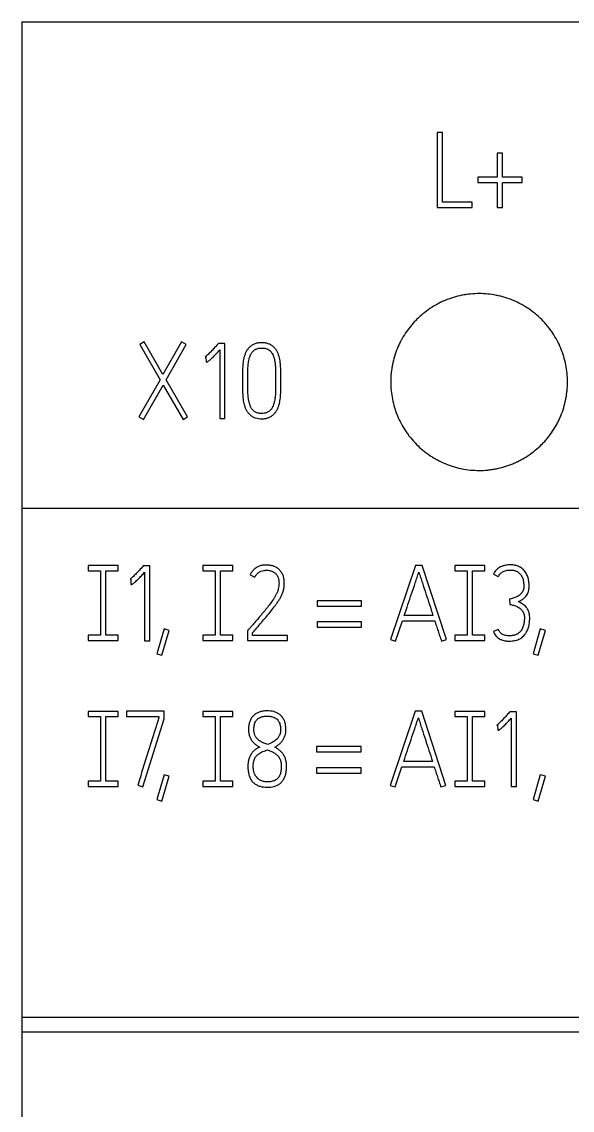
# Model space of a CAD drawing. Extents: x 0 to 420, y 0 to 297.
# Drawn here: x 91.15 to 103.61, y 211.12 to 235.74 of the extents above; entities that cross this region are included whole.
import ezdxf

# ---------------------------------------------------------------- set-up
doc = ezdxf.new("R2010")
doc.units = 0
doc.header["$LTSCALE"] = 23.1
doc.layers.add('10000_FRONT', color=7, linetype='CONTINUOUS')
doc.layers.add('10500_FRONT_LABELING', color=7, linetype='CONTINUOUS')

msp = doc.modelspace()

# ---------------------------------------------------------------- linework, layer by layer
at = {"layer": '10000_FRONT', "color": 7, "linetype": 'CONTINUOUS'}
for p, q in [((91.15, 235.74), (91.15, 145.74)), ((91.15, 235.74), (162.65, 235.74)), ((91.15, 224.74), (162.65, 224.74)), ((91.15, 213.221), (162.65, 213.221)), ((91.15, 212.888), (162.65, 212.888))]:
    msp.add_line(p, q, dxfattribs=at)
for points, knots in [([(103.5, 227.59), (103.5, 227.656), (103.497, 227.722), (103.484, 227.851), (103.475, 227.915), (103.45, 228.043), (103.434, 228.106), (103.406, 228.2), (103.395, 228.231), (103.373, 228.293), (103.361, 228.324), (103.324, 228.414), (103.268, 228.532), (103.202, 228.644), (103.148, 228.725), (103.129, 228.752), (103.09, 228.805), (103.07, 228.831), (103.007, 228.907), (102.963, 228.956), (102.825, 229.094), (102.725, 229.177), (102.602, 229.26), (102.588, 229.269), (102.56, 229.287), (102.546, 229.295), (102.504, 229.321), (102.475, 229.337), (102.388, 229.384), (102.329, 229.412), (102.209, 229.462), (102.147, 229.484), (102.053, 229.513), (102.022, 229.522), (101.958, 229.538), (101.925, 229.545), (101.828, 229.564), (101.698, 229.584), (101.568, 229.59), (101.437, 229.59), (101.371, 229.587), (101.273, 229.578), (101.24, 229.574), (101.175, 229.564), (101.012, 229.536), (100.856, 229.488), (100.705, 229.426), (100.675, 229.412), (100.63, 229.391), (100.615, 229.384), (100.585, 229.369), (100.512, 229.331), (100.442, 229.289), (100.279, 229.18), (100.178, 229.097), (100.062, 228.98), (100.039, 228.956), (99.995, 228.908), (99.974, 228.883), (99.912, 228.807), (99.873, 228.755), (99.801, 228.647), (99.767, 228.591), (99.721, 228.504), (99.706, 228.475), (99.678, 228.415), (99.665, 228.385), (99.627, 228.294), (99.584, 228.172), (99.552, 228.046), (99.533, 227.95), (99.527, 227.918), (99.517, 227.853), (99.513, 227.82), (99.504, 227.722), (99.5, 227.656), (99.5, 227.59)], [0, 0, 0, 0, 0.03125, 0.03125, 0.0625, 0.0625, 0.09375, 0.09375, 0.109375, 0.109375, 0.125, 0.125, 0.15625, 0.1875, 0.1875, 0.203125, 0.203125, 0.21875, 0.21875, 0.25, 0.25, 0.3125, 0.3125, 0.320312, 0.320312, 0.328125, 0.328125, 0.34375, 0.34375, 0.375, 0.375, 0.40625, 0.40625, 0.421875, 0.421875, 0.4375, 0.4375, 0.46875, 0.5, 0.5, 0.53125, 0.53125, 0.546875, 0.546875, 0.5625, 0.625, 0.625, 0.640625, 0.640625, 0.648438, 0.648438, 0.65625, 0.6875, 0.6875, 0.75, 0.75, 0.765625, 0.765625, 0.78125, 0.78125, 0.8125, 0.8125, 0.84375, 0.84375, 0.859375, 0.859375, 0.875, 0.875, 0.90625, 0.9375, 0.9375, 0.953125, 0.953125, 0.96875, 0.96875, 1, 1, 1, 1]), ([(99.5, 227.59), (99.5, 227.525), (99.504, 227.459), (99.516, 227.33), (99.526, 227.266), (99.551, 227.138), (99.567, 227.075), (99.595, 226.981), (99.605, 226.95), (99.628, 226.888), (99.639, 226.857), (99.677, 226.767), (99.732, 226.649), (99.799, 226.537), (99.853, 226.456), (99.872, 226.429), (99.911, 226.376), (99.931, 226.35), (99.994, 226.273), (100.038, 226.225), (100.176, 226.086), (100.276, 226.003), (100.399, 225.921), (100.413, 225.912), (100.441, 225.894), (100.455, 225.885), (100.497, 225.86), (100.526, 225.844), (100.613, 225.797), (100.672, 225.769), (100.792, 225.719), (100.854, 225.697), (100.948, 225.668), (100.979, 225.659), (101.043, 225.643), (101.076, 225.636), (101.173, 225.616), (101.303, 225.597), (101.433, 225.59), (101.564, 225.59), (101.629, 225.593), (101.728, 225.603), (101.761, 225.607), (101.826, 225.617), (101.859, 225.622), (101.955, 225.642), (102.019, 225.658), (102.144, 225.695), (102.205, 225.718), (102.296, 225.755), (102.326, 225.769), (102.371, 225.79), (102.386, 225.797), (102.415, 225.812), (102.488, 225.85), (102.559, 225.892), (102.721, 226.001), (102.822, 226.084), (102.939, 226.2), (102.962, 226.224), (103.006, 226.273), (103.027, 226.298), (103.089, 226.374), (103.128, 226.426), (103.2, 226.534), (103.234, 226.59), (103.28, 226.677), (103.295, 226.706), (103.323, 226.766), (103.336, 226.796), (103.374, 226.887), (103.417, 227.009), (103.449, 227.135), (103.468, 227.231), (103.474, 227.263), (103.483, 227.328), (103.487, 227.361), (103.497, 227.459), (103.5, 227.525), (103.5, 227.59)], [0, 0, 0, 0, 0.03125, 0.03125, 0.0625, 0.0625, 0.09375, 0.09375, 0.109375, 0.109375, 0.125, 0.125, 0.15625, 0.1875, 0.1875, 0.203125, 0.203125, 0.21875, 0.21875, 0.25, 0.25, 0.3125, 0.3125, 0.320312, 0.320312, 0.328125, 0.328125, 0.34375, 0.34375, 0.375, 0.375, 0.40625, 0.40625, 0.421875, 0.421875, 0.4375, 0.4375, 0.46875, 0.5, 0.5, 0.53125, 0.53125, 0.546875, 0.546875, 0.5625, 0.5625, 0.59375, 0.59375, 0.625, 0.625, 0.640625, 0.640625, 0.648438, 0.648438, 0.65625, 0.6875, 0.6875, 0.75, 0.75, 0.765625, 0.765625, 0.78125, 0.78125, 0.8125, 0.8125, 0.84375, 0.84375, 0.859375, 0.859375, 0.875, 0.875, 0.90625, 0.9375, 0.9375, 0.953125, 0.953125, 0.96875, 0.96875, 1, 1, 1, 1])]:
    msp.add_open_spline(points, degree=3, knots=knots, dxfattribs=at)
at = {"layer": '10500_FRONT_LABELING', "color": 7, "linetype": 'CONTINUOUS'}
for p, q in [((100.55, 233.238), (100.55, 231.54)), ((100.671, 233.238), (100.55, 233.238)), ((100.671, 231.661), (100.671, 233.238)), ((101.911, 232.769), (101.911, 232.222)), ((102.029, 232.769), (101.911, 232.769)), ((102.029, 232.222), (102.029, 232.769)), ((101.468, 232.222), (101.468, 232.102)), ((101.911, 232.222), (101.468, 232.222)), ((102.477, 232.222), (102.029, 232.222)), ((102.477, 232.102), (102.477, 232.222)), ((101.468, 232.102), (101.911, 232.102)), ((101.911, 232.102), (101.911, 231.54)), ((102.029, 231.54), (102.029, 232.102)), ((102.029, 232.102), (102.477, 232.102)), ((100.55, 231.54), (101.345, 231.54)), ((101.345, 231.661), (100.671, 231.661)), ((101.345, 231.54), (101.345, 231.661)), ((101.911, 231.54), (102.029, 231.54)), ((93.921, 228.496), (93.819, 228.437)), ((93.819, 228.437), (94.279, 227.643)), ((94.345, 227.761), (93.921, 228.496)), ((94.762, 228.496), (94.345, 227.761)), ((94.416, 227.64), (94.869, 228.437)), ((94.869, 228.437), (94.762, 228.496)), ((95.599, 228.461), (95.583, 228.442)), ((95.748, 228.461), (95.599, 228.461)), ((95.63, 228.315), (95.63, 226.768)), ((95.748, 226.768), (95.748, 228.461)), ((95.3, 228.157), (95.314, 228.162)), ((95.314, 228.162), (95.321, 228.041)), ((94.279, 227.643), (93.8, 226.801)), ((94.904, 226.801), (94.416, 227.64)), ((96.144, 227.631), (96.144, 227.605)), ((96.264, 227.605), (96.264, 227.631)), ((96.896, 227.631), (96.896, 227.605)), ((97.014, 227.605), (97.014, 227.631)), ((93.904, 226.742), (94.347, 227.523)), ((94.347, 227.523), (94.8, 226.742)), ((93.8, 226.801), (93.904, 226.742)), ((94.8, 226.742), (94.904, 226.801)), ((95.63, 226.768), (95.748, 226.768)), ((92.65, 223.44), (92.65, 223.32)), ((93.33, 223.44), (92.65, 223.44)), ((93.33, 223.32), (93.33, 223.44)), ((93.9, 223.431), (93.883, 223.412)), ((94.048, 223.431), (93.9, 223.431)), ((94.048, 221.738), (94.048, 223.431)), ((95.25, 223.44), (95.25, 223.32)), ((95.93, 223.44), (95.25, 223.44)), ((95.93, 223.32), (95.93, 223.44)), ((100.062, 223.443), (99.497, 221.766)), ((100.213, 223.443), (100.062, 223.443)), ((100.763, 221.766), (100.213, 223.443)), ((100.95, 223.44), (100.95, 223.32)), ((101.63, 223.44), (100.95, 223.44)), ((101.63, 223.32), (101.63, 223.44)), ((92.65, 223.32), (92.93, 223.32)), ((92.93, 223.32), (92.93, 221.86)), ((93.05, 221.86), (93.05, 223.32)), ((93.05, 223.32), (93.33, 223.32)), ((93.6, 223.127), (93.615, 223.132)), ((93.615, 223.132), (93.622, 223.011)), ((93.931, 223.285), (93.931, 221.738)), ((95.25, 223.32), (95.53, 223.32)), ((95.53, 223.32), (95.53, 221.86)), ((95.65, 221.86), (95.65, 223.32)), ((95.65, 223.32), (95.93, 223.32)), ((96.32, 223.231), (96.426, 223.176)), ((100.95, 223.32), (101.23, 223.32)), ((101.23, 223.32), (101.23, 221.86)), ((101.35, 221.86), (101.35, 223.32)), ((101.35, 223.32), (101.63, 223.32)), ((101.826, 223.242), (101.934, 223.188)), ((97.832, 222.643), (97.832, 222.523)), ((98.84, 222.643), (97.832, 222.643)), ((98.84, 222.523), (98.84, 222.643)), ((102.187, 222.676), (102.194, 222.559)), ((97.832, 222.523), (98.84, 222.523)), ((97.832, 222.165), (97.832, 222.045)), ((98.84, 222.165), (97.832, 222.165)), ((98.84, 222.045), (98.84, 222.165)), ((99.611, 221.729), (99.766, 222.188)), ((99.766, 222.188), (100.497, 222.188)), ((100.456, 222.309), (99.807, 222.309)), ((94.373, 222.007), (94.207, 221.443)), ((94.323, 221.41), (94.489, 221.971)), ((94.489, 221.971), (94.373, 222.007)), ((96.27, 221.974), (96.256, 221.957)), ((96.256, 221.957), (96.256, 221.74)), ((96.374, 221.858), (96.374, 221.915)), ((97.832, 222.045), (98.84, 222.045)), ((101.934, 221.993), (101.826, 221.943)), ((102.885, 222.007), (102.72, 221.443)), ((102.836, 221.41), (103.001, 221.971)), ((103.001, 221.971), (102.885, 222.007)), ((92.65, 221.86), (92.65, 221.74)), ((92.93, 221.86), (92.65, 221.86)), ((92.65, 221.74), (93.33, 221.74)), ((93.33, 221.86), (93.05, 221.86)), ((93.33, 221.74), (93.33, 221.86)), ((93.931, 221.738), (94.048, 221.738)), ((95.25, 221.86), (95.25, 221.74)), ((95.53, 221.86), (95.25, 221.86)), ((95.25, 221.74), (95.93, 221.74)), ((95.93, 221.86), (95.65, 221.86)), ((95.93, 221.74), (95.93, 221.86)), ((96.256, 221.74), (97.163, 221.74)), ((97.163, 221.858), (96.374, 221.858)), ((97.163, 221.74), (97.163, 221.858)), ((99.497, 221.766), (99.611, 221.729)), ((100.648, 221.729), (100.763, 221.766)), ((100.95, 221.86), (100.95, 221.74)), ((101.23, 221.86), (100.95, 221.86)), ((100.95, 221.74), (101.63, 221.74)), ((101.63, 221.86), (101.35, 221.86)), ((101.63, 221.74), (101.63, 221.86)), ((94.207, 221.443), (94.323, 221.41)), ((102.72, 221.443), (102.836, 221.41)), ((93.522, 220.143), (93.522, 220.023)), ((94.371, 220.143), (93.522, 220.143)), ((94.371, 219.971), (94.371, 220.143)), ((100.05, 220.143), (99.487, 218.466)), ((100.201, 220.143), (100.05, 220.143)), ((100.75, 218.466), (100.201, 220.143)), ((92.65, 220.14), (92.65, 220.02)), ((93.33, 220.14), (92.65, 220.14)), ((92.65, 220.02), (92.93, 220.02)), ((92.93, 220.02), (92.93, 218.56)), ((93.05, 218.56), (93.05, 220.02)), ((93.05, 220.02), (93.33, 220.02)), ((93.33, 220.02), (93.33, 220.14)), ((93.522, 220.023), (94.253, 220.023)), ((93.887, 218.433), (94.371, 219.971)), ((94.253, 220.023), (94.253, 219.989)), ((95.25, 220.14), (95.25, 220.02)), ((95.93, 220.14), (95.25, 220.14)), ((95.25, 220.02), (95.53, 220.02)), ((95.53, 220.02), (95.53, 218.56)), ((95.65, 218.56), (95.65, 220.02)), ((95.65, 220.02), (95.93, 220.02)), ((95.93, 220.02), (95.93, 220.14)), ((100.95, 220.14), (100.95, 220.02)), ((101.63, 220.14), (100.95, 220.14)), ((100.95, 220.02), (101.23, 220.02)), ((101.23, 220.02), (101.23, 218.56)), ((101.35, 218.56), (101.35, 220.02)), ((101.35, 220.02), (101.63, 220.02)), ((101.63, 220.02), (101.63, 220.14)), ((102.196, 220.131), (102.18, 220.112)), ((102.343, 220.131), (102.196, 220.131)), ((102.227, 219.985), (102.227, 218.438)), ((102.343, 218.438), (102.343, 220.131)), ((101.9, 219.827), (101.914, 219.832)), ((101.914, 219.832), (101.921, 219.711)), ((97.824, 219.343), (97.824, 219.223)), ((98.831, 219.343), (97.824, 219.343)), ((97.824, 219.223), (98.831, 219.223)), ((98.831, 219.223), (98.831, 219.343)), ((100.444, 219.009), (99.795, 219.009)), ((94.372, 218.707), (94.207, 218.143)), ((94.323, 218.11), (94.488, 218.671)), ((94.488, 218.671), (94.372, 218.707)), ((97.824, 218.865), (97.824, 218.745)), ((98.831, 218.865), (97.824, 218.865)), ((97.824, 218.745), (98.831, 218.745)), ((98.831, 218.745), (98.831, 218.865)), ((99.6, 218.429), (99.755, 218.888)), ((99.755, 218.888), (100.484, 218.888)), ((102.885, 218.707), (102.72, 218.143)), ((102.836, 218.11), (103.001, 218.671)), ((103.001, 218.671), (102.885, 218.707)), ((92.65, 218.56), (92.65, 218.44)), ((92.93, 218.56), (92.65, 218.56)), ((92.65, 218.44), (93.33, 218.44)), ((93.33, 218.56), (93.05, 218.56)), ((93.33, 218.44), (93.33, 218.56)), ((93.774, 218.471), (93.887, 218.433)), ((95.25, 218.56), (95.25, 218.44)), ((95.53, 218.56), (95.25, 218.56)), ((95.25, 218.44), (95.93, 218.44)), ((95.93, 218.56), (95.65, 218.56)), ((95.93, 218.44), (95.93, 218.56)), ((99.487, 218.466), (99.6, 218.429)), ((100.635, 218.429), (100.75, 218.466)), ((100.95, 218.56), (100.95, 218.44)), ((101.23, 218.56), (100.95, 218.56)), ((100.95, 218.44), (101.63, 218.44)), ((101.63, 218.56), (101.35, 218.56)), ((101.63, 218.44), (101.63, 218.56)), ((102.227, 218.438), (102.343, 218.438)), ((94.207, 218.143), (94.323, 218.11)), ((102.72, 218.143), (102.836, 218.11))]:
    msp.add_line(p, q, dxfattribs=at)
for points, knots in [([(95.583, 228.442), (95.572, 228.429), (95.56, 228.417), (95.538, 228.392), (95.527, 228.38), (95.493, 228.343), (95.47, 228.319), (95.423, 228.27), (95.4, 228.246), (95.364, 228.211), (95.352, 228.199), (95.333, 228.183), (95.327, 228.177), (95.314, 228.167), (95.307, 228.161), (95.3, 228.157)], [0, 0, 0, 0, 0.125, 0.125, 0.25, 0.25, 0.5, 0.5, 0.75, 0.75, 0.875, 0.875, 0.9375, 0.9375, 1, 1, 1, 1]), ([(95.321, 228.041), (95.326, 228.041), (95.33, 228.042), (95.339, 228.044), (95.343, 228.045), (95.351, 228.048), (95.355, 228.05), (95.363, 228.054), (95.366, 228.057), (95.377, 228.064), (95.384, 228.069), (95.397, 228.08), (95.404, 228.086), (95.424, 228.103), (95.436, 228.115), (95.461, 228.139), (95.474, 228.151), (95.511, 228.188), (95.535, 228.213), (95.583, 228.264), (95.606, 228.289), (95.63, 228.315)], [0, 0, 0, 0, 0.03125, 0.03125, 0.0625, 0.0625, 0.09375, 0.09375, 0.125, 0.125, 0.1875, 0.1875, 0.25, 0.25, 0.375, 0.375, 0.5, 0.5, 0.75, 0.75, 1, 1, 1, 1]), ([(97.014, 227.631), (97.014, 227.676), (97.014, 227.721), (97.013, 227.812), (97.012, 227.857), (97.009, 227.947), (97.005, 227.992), (96.997, 228.059), (96.993, 228.082), (96.985, 228.126), (96.979, 228.148), (96.97, 228.181), (96.967, 228.192), (96.959, 228.213), (96.956, 228.224), (96.943, 228.256), (96.933, 228.276), (96.91, 228.315), (96.897, 228.333), (96.875, 228.359), (96.867, 228.367), (96.851, 228.383), (96.834, 228.399), (96.816, 228.412), (96.797, 228.425), (96.787, 228.431), (96.757, 228.447), (96.736, 228.455), (96.703, 228.465), (96.692, 228.468), (96.67, 228.472), (96.659, 228.474), (96.625, 228.479), (96.602, 228.48), (96.557, 228.48), (96.534, 228.478), (96.5, 228.474), (96.489, 228.472), (96.467, 228.467), (96.445, 228.462), (96.423, 228.454), (96.402, 228.445), (96.392, 228.441), (96.361, 228.424), (96.343, 228.412), (96.317, 228.39), (96.308, 228.382), (96.292, 228.366), (96.285, 228.358), (96.263, 228.332), (96.25, 228.313), (96.232, 228.284), (96.227, 228.274), (96.217, 228.253), (96.213, 228.243), (96.2, 228.211), (96.193, 228.19), (96.18, 228.147), (96.175, 228.125), (96.166, 228.081), (96.163, 228.058), (96.153, 227.991), (96.15, 227.946), (96.147, 227.879), (96.146, 227.856), (96.145, 227.811), (96.145, 227.789), (96.144, 227.721), (96.144, 227.676), (96.144, 227.631)], [0, 0, 0, 0, 0.0625, 0.0625, 0.125, 0.125, 0.1875, 0.1875, 0.21875, 0.21875, 0.25, 0.25, 0.265625, 0.265625, 0.28125, 0.28125, 0.3125, 0.3125, 0.34375, 0.34375, 0.359375, 0.359375, 0.375, 0.390625, 0.390625, 0.40625, 0.40625, 0.4375, 0.4375, 0.453125, 0.453125, 0.46875, 0.46875, 0.5, 0.5, 0.53125, 0.53125, 0.546875, 0.546875, 0.5625, 0.578125, 0.578125, 0.59375, 0.59375, 0.625, 0.625, 0.640625, 0.640625, 0.65625, 0.65625, 0.6875, 0.6875, 0.703125, 0.703125, 0.71875, 0.71875, 0.75, 0.75, 0.78125, 0.78125, 0.8125, 0.8125, 0.875, 0.875, 0.90625, 0.90625, 0.9375, 0.9375, 1, 1, 1, 1]), ([(96.264, 227.631), (96.264, 227.668), (96.265, 227.706), (96.265, 227.78), (96.266, 227.817), (96.268, 227.873), (96.268, 227.892), (96.27, 227.929), (96.272, 227.947), (96.275, 227.985), (96.277, 228.003), (96.281, 228.04), (96.284, 228.059), (96.291, 228.095), (96.295, 228.113), (96.305, 228.149), (96.311, 228.167), (96.321, 228.193), (96.325, 228.202), (96.333, 228.218), (96.338, 228.227), (96.347, 228.243), (96.353, 228.25), (96.364, 228.265), (96.37, 228.273), (96.389, 228.294), (96.402, 228.306), (96.425, 228.322), (96.433, 228.327), (96.45, 228.336), (96.459, 228.339), (96.477, 228.346), (96.486, 228.348), (96.504, 228.353), (96.514, 228.354), (96.542, 228.358), (96.561, 228.36), (96.598, 228.36), (96.617, 228.359), (96.645, 228.355), (96.654, 228.353), (96.673, 228.348), (96.691, 228.343), (96.708, 228.336), (96.725, 228.328), (96.733, 228.323), (96.757, 228.307), (96.771, 228.295), (96.79, 228.274), (96.795, 228.266), (96.806, 228.251), (96.811, 228.243), (96.826, 228.219), (96.834, 228.202), (96.845, 228.176), (96.849, 228.167), (96.855, 228.15), (96.863, 228.123), (96.869, 228.096), (96.876, 228.059), (96.879, 228.041), (96.884, 228.004), (96.886, 227.985), (96.889, 227.948), (96.89, 227.93), (96.892, 227.892), (96.893, 227.874), (96.895, 227.818), (96.895, 227.78), (96.896, 227.706), (96.896, 227.668), (96.896, 227.631)], [0, 0, 0, 0, 0.0625, 0.0625, 0.125, 0.125, 0.15625, 0.15625, 0.1875, 0.1875, 0.21875, 0.21875, 0.25, 0.25, 0.28125, 0.28125, 0.3125, 0.3125, 0.328125, 0.328125, 0.34375, 0.34375, 0.359375, 0.359375, 0.375, 0.375, 0.40625, 0.40625, 0.421875, 0.421875, 0.4375, 0.4375, 0.453125, 0.453125, 0.46875, 0.46875, 0.5, 0.5, 0.53125, 0.53125, 0.546875, 0.546875, 0.5625, 0.578125, 0.578125, 0.59375, 0.59375, 0.625, 0.625, 0.640625, 0.640625, 0.65625, 0.65625, 0.6875, 0.6875, 0.703125, 0.703125, 0.71875, 0.75, 0.75, 0.78125, 0.78125, 0.8125, 0.8125, 0.84375, 0.84375, 0.875, 0.875, 0.9375, 0.9375, 1, 1, 1, 1]), ([(96.144, 227.605), (96.144, 227.56), (96.144, 227.516), (96.145, 227.449), (96.145, 227.427), (96.146, 227.382), (96.147, 227.36), (96.15, 227.293), (96.153, 227.249), (96.162, 227.182), (96.166, 227.16), (96.175, 227.116), (96.18, 227.094), (96.192, 227.051), (96.199, 227.029), (96.216, 226.987), (96.226, 226.967), (96.243, 226.937), (96.249, 226.928), (96.262, 226.909), (96.269, 226.9), (96.284, 226.883), (96.292, 226.875), (96.308, 226.859), (96.316, 226.851), (96.333, 226.836), (96.342, 226.829), (96.361, 226.816), (96.371, 226.81), (96.4, 226.794), (96.421, 226.785), (96.465, 226.771), (96.487, 226.766), (96.532, 226.76), (96.555, 226.759), (96.589, 226.759), (96.6, 226.759), (96.623, 226.76), (96.634, 226.761), (96.668, 226.766), (96.69, 226.77), (96.723, 226.78), (96.734, 226.784), (96.755, 226.793), (96.765, 226.798), (96.795, 226.814), (96.814, 226.827), (96.84, 226.849), (96.848, 226.857), (96.864, 226.873), (96.872, 226.881), (96.893, 226.907), (96.907, 226.925), (96.924, 226.955), (96.93, 226.965), (96.94, 226.985), (96.944, 226.995), (96.957, 227.026), (96.964, 227.048), (96.977, 227.091), (96.983, 227.113), (96.992, 227.157), (96.996, 227.179), (97.005, 227.246), (97.009, 227.291), (97.011, 227.358), (97.012, 227.381), (97.013, 227.425), (97.013, 227.448), (97.014, 227.515), (97.014, 227.56), (97.014, 227.605)], [0, 0, 0, 0, 0.0625, 0.0625, 0.09375, 0.09375, 0.125, 0.125, 0.1875, 0.1875, 0.21875, 0.21875, 0.25, 0.25, 0.28125, 0.28125, 0.3125, 0.3125, 0.328125, 0.328125, 0.34375, 0.34375, 0.359375, 0.359375, 0.375, 0.375, 0.390625, 0.390625, 0.40625, 0.40625, 0.4375, 0.4375, 0.46875, 0.46875, 0.5, 0.5, 0.515625, 0.515625, 0.53125, 0.53125, 0.5625, 0.5625, 0.578125, 0.578125, 0.59375, 0.59375, 0.625, 0.625, 0.640625, 0.640625, 0.65625, 0.65625, 0.6875, 0.6875, 0.703125, 0.703125, 0.71875, 0.71875, 0.75, 0.75, 0.78125, 0.78125, 0.8125, 0.8125, 0.875, 0.875, 0.90625, 0.90625, 0.9375, 0.9375, 1, 1, 1, 1]), ([(96.896, 227.605), (96.896, 227.568), (96.896, 227.531), (96.895, 227.456), (96.895, 227.419), (96.893, 227.363), (96.892, 227.345), (96.89, 227.308), (96.888, 227.289), (96.883, 227.234), (96.878, 227.196), (96.867, 227.142), (96.862, 227.124), (96.852, 227.088), (96.846, 227.07), (96.832, 227.036), (96.824, 227.019), (96.81, 226.995), (96.804, 226.987), (96.793, 226.972), (96.787, 226.965), (96.775, 226.951), (96.768, 226.944), (96.754, 226.932), (96.747, 226.926), (96.724, 226.91), (96.707, 226.902), (96.68, 226.892), (96.671, 226.89), (96.653, 226.885), (96.625, 226.88), (96.597, 226.879), (96.569, 226.879), (96.559, 226.879), (96.541, 226.881), (96.531, 226.882), (96.504, 226.886), (96.485, 226.89), (96.459, 226.899), (96.45, 226.903), (96.433, 226.912), (96.417, 226.921), (96.402, 226.933), (96.388, 226.946), (96.382, 226.952), (96.37, 226.966), (96.364, 226.974), (96.353, 226.989), (96.348, 226.997), (96.338, 227.013), (96.334, 227.021), (96.326, 227.038), (96.323, 227.047), (96.313, 227.073), (96.307, 227.091), (96.297, 227.127), (96.293, 227.145), (96.282, 227.2), (96.277, 227.236), (96.272, 227.291), (96.271, 227.31), (96.269, 227.347), (96.268, 227.365), (96.266, 227.42), (96.265, 227.457), (96.265, 227.531), (96.264, 227.568), (96.264, 227.605)], [0, 0, 0, 0, 0.0625, 0.0625, 0.125, 0.125, 0.15625, 0.15625, 0.1875, 0.1875, 0.25, 0.25, 0.28125, 0.28125, 0.3125, 0.3125, 0.34375, 0.34375, 0.359375, 0.359375, 0.375, 0.375, 0.390625, 0.390625, 0.40625, 0.40625, 0.4375, 0.4375, 0.453125, 0.453125, 0.46875, 0.5, 0.5, 0.515625, 0.515625, 0.53125, 0.53125, 0.5625, 0.5625, 0.578125, 0.578125, 0.59375, 0.609375, 0.609375, 0.625, 0.625, 0.640625, 0.640625, 0.65625, 0.65625, 0.671875, 0.671875, 0.6875, 0.6875, 0.71875, 0.71875, 0.75, 0.75, 0.8125, 0.8125, 0.84375, 0.84375, 0.875, 0.875, 0.9375, 0.9375, 1, 1, 1, 1]), ([(93.883, 223.412), (93.872, 223.399), (93.861, 223.387), (93.838, 223.362), (93.827, 223.35), (93.793, 223.313), (93.77, 223.289), (93.724, 223.24), (93.701, 223.216), (93.665, 223.181), (93.652, 223.169), (93.633, 223.153), (93.627, 223.147), (93.614, 223.137), (93.608, 223.131), (93.6, 223.127)], [0, 0, 0, 0, 0.125, 0.125, 0.25, 0.25, 0.5, 0.5, 0.75, 0.75, 0.875, 0.875, 0.9375, 0.9375, 1, 1, 1, 1]), ([(96.374, 221.915), (96.407, 221.954), (96.44, 221.993), (96.506, 222.071), (96.54, 222.11), (96.606, 222.188), (96.639, 222.227), (96.705, 222.305), (96.738, 222.345), (96.803, 222.424), (96.835, 222.464), (96.881, 222.525), (96.896, 222.546), (96.926, 222.588), (96.941, 222.609), (96.969, 222.651), (96.983, 222.673), (97.009, 222.718), (97.021, 222.74), (97.037, 222.775), (97.042, 222.787), (97.052, 222.81), (97.056, 222.822), (97.068, 222.859), (97.075, 222.884), (97.085, 222.935), (97.088, 222.96), (97.092, 223.011), (97.093, 223.036), (97.091, 223.075), (97.09, 223.088), (97.087, 223.114), (97.085, 223.126), (97.079, 223.164), (97.073, 223.189), (97.059, 223.226), (97.054, 223.238), (97.043, 223.261), (97.036, 223.272), (97.023, 223.294), (97.015, 223.304), (96.999, 223.324), (96.99, 223.334), (96.972, 223.352), (96.962, 223.361), (96.942, 223.377), (96.931, 223.384), (96.909, 223.397), (96.898, 223.403), (96.874, 223.413), (96.862, 223.418), (96.826, 223.431), (96.801, 223.438), (96.763, 223.445), (96.75, 223.446), (96.724, 223.449), (96.711, 223.449), (96.672, 223.45), (96.647, 223.449), (96.608, 223.445), (96.595, 223.443), (96.57, 223.438), (96.557, 223.435), (96.52, 223.423), (96.497, 223.413), (96.463, 223.393), (96.452, 223.386), (96.431, 223.371), (96.411, 223.355), (96.393, 223.337), (96.375, 223.318), (96.367, 223.308), (96.343, 223.277), (96.33, 223.254), (96.32, 223.231)], [0, 0, 0, 0, 0.0625, 0.0625, 0.125, 0.125, 0.1875, 0.1875, 0.25, 0.25, 0.3125, 0.3125, 0.34375, 0.34375, 0.375, 0.375, 0.40625, 0.40625, 0.4375, 0.4375, 0.453125, 0.453125, 0.46875, 0.46875, 0.5, 0.5, 0.53125, 0.53125, 0.5625, 0.5625, 0.578125, 0.578125, 0.59375, 0.59375, 0.625, 0.625, 0.640625, 0.640625, 0.65625, 0.65625, 0.671875, 0.671875, 0.6875, 0.6875, 0.703125, 0.703125, 0.71875, 0.71875, 0.734375, 0.734375, 0.75, 0.75, 0.78125, 0.78125, 0.796875, 0.796875, 0.8125, 0.8125, 0.84375, 0.84375, 0.859375, 0.859375, 0.875, 0.875, 0.90625, 0.90625, 0.921875, 0.921875, 0.9375, 0.953125, 0.953125, 0.96875, 0.96875, 1, 1, 1, 1]), ([(102.39, 222.622), (102.406, 222.63), (102.421, 222.638), (102.45, 222.655), (102.465, 222.664), (102.486, 222.678), (102.493, 222.682), (102.506, 222.693), (102.513, 222.698), (102.526, 222.709), (102.532, 222.715), (102.544, 222.727), (102.55, 222.734), (102.567, 222.754), (102.577, 222.768), (102.59, 222.79), (102.594, 222.797), (102.602, 222.813), (102.605, 222.821), (102.615, 222.845), (102.619, 222.861), (102.626, 222.895), (102.628, 222.912), (102.631, 222.946), (102.631, 222.963), (102.631, 222.997), (102.631, 223.014), (102.627, 223.065), (102.623, 223.099), (102.612, 223.15), (102.607, 223.166), (102.597, 223.199), (102.584, 223.231), (102.569, 223.262), (102.55, 223.291), (102.541, 223.305), (102.519, 223.332), (102.501, 223.35), (102.482, 223.367), (102.468, 223.378), (102.461, 223.383), (102.425, 223.407), (102.394, 223.421), (102.353, 223.435), (102.344, 223.437), (102.328, 223.441), (102.303, 223.447), (102.26, 223.453), (102.226, 223.454), (102.191, 223.455), (102.174, 223.454), (102.123, 223.451), (102.089, 223.445), (102.048, 223.433), (102.04, 223.431), (102.023, 223.425), (102.015, 223.421), (101.991, 223.411), (101.961, 223.395), (101.933, 223.375), (101.913, 223.359), (101.906, 223.353), (101.894, 223.341), (101.888, 223.335), (101.87, 223.316), (101.86, 223.302), (101.846, 223.281), (101.841, 223.273), (101.833, 223.258), (101.829, 223.25), (101.826, 223.242)], [0, 0, 0, 0, 0.03125, 0.03125, 0.0625, 0.0625, 0.078125, 0.078125, 0.09375, 0.09375, 0.109375, 0.109375, 0.125, 0.125, 0.15625, 0.15625, 0.171875, 0.171875, 0.1875, 0.1875, 0.21875, 0.21875, 0.25, 0.25, 0.28125, 0.28125, 0.3125, 0.3125, 0.375, 0.375, 0.40625, 0.40625, 0.4375, 0.46875, 0.46875, 0.5, 0.5, 0.53125, 0.546875, 0.546875, 0.5625, 0.5625, 0.625, 0.625, 0.640625, 0.640625, 0.65625, 0.6875, 0.71875, 0.71875, 0.75, 0.75, 0.8125, 0.8125, 0.828125, 0.828125, 0.84375, 0.84375, 0.875, 0.90625, 0.90625, 0.921875, 0.921875, 0.9375, 0.9375, 0.96875, 0.96875, 0.984375, 0.984375, 1, 1, 1, 1]), ([(93.622, 223.011), (93.626, 223.011), (93.63, 223.012), (93.639, 223.014), (93.643, 223.015), (93.652, 223.018), (93.655, 223.02), (93.663, 223.024), (93.667, 223.027), (93.677, 223.034), (93.684, 223.039), (93.698, 223.05), (93.704, 223.056), (93.724, 223.073), (93.737, 223.085), (93.762, 223.109), (93.774, 223.121), (93.811, 223.158), (93.835, 223.183), (93.883, 223.234), (93.907, 223.259), (93.931, 223.285)], [0, 0, 0, 0, 0.03125, 0.03125, 0.0625, 0.0625, 0.09375, 0.09375, 0.125, 0.125, 0.1875, 0.1875, 0.25, 0.25, 0.375, 0.375, 0.5, 0.5, 0.75, 0.75, 1, 1, 1, 1]), ([(96.426, 223.176), (96.435, 223.196), (96.447, 223.215), (96.467, 223.24), (96.475, 223.248), (96.491, 223.264), (96.507, 223.278), (96.525, 223.29), (96.544, 223.301), (96.554, 223.306), (96.585, 223.319), (96.606, 223.324), (96.638, 223.329), (96.649, 223.331), (96.671, 223.332), (96.682, 223.332), (96.715, 223.332), (96.736, 223.33), (96.769, 223.324), (96.78, 223.321), (96.801, 223.315), (96.811, 223.312), (96.831, 223.303), (96.841, 223.298), (96.86, 223.287), (96.869, 223.281), (96.887, 223.267), (96.895, 223.26), (96.906, 223.248), (96.909, 223.244), (96.916, 223.235), (96.919, 223.231), (96.929, 223.217), (96.934, 223.208), (96.944, 223.188), (96.948, 223.178), (96.959, 223.147), (96.964, 223.126), (96.969, 223.093), (96.97, 223.082), (96.971, 223.061), (96.972, 223.05), (96.972, 223.017), (96.97, 222.995), (96.965, 222.952), (96.961, 222.931), (96.953, 222.899), (96.95, 222.888), (96.944, 222.867), (96.941, 222.857), (96.93, 222.826), (96.921, 222.807), (96.901, 222.768), (96.89, 222.75), (96.867, 222.713), (96.856, 222.695), (96.82, 222.641), (96.795, 222.605), (96.743, 222.536), (96.717, 222.501), (96.663, 222.434), (96.635, 222.401), (96.58, 222.334), (96.552, 222.301), (96.496, 222.235), (96.468, 222.203), (96.412, 222.137), (96.383, 222.104), (96.341, 222.055), (96.327, 222.039), (96.298, 222.007), (96.284, 221.99), (96.27, 221.974)], [0, 0, 0, 0, 0.03125, 0.03125, 0.046875, 0.046875, 0.0625, 0.078125, 0.078125, 0.09375, 0.09375, 0.125, 0.125, 0.140625, 0.140625, 0.15625, 0.15625, 0.1875, 0.1875, 0.203125, 0.203125, 0.21875, 0.21875, 0.234375, 0.234375, 0.25, 0.25, 0.265625, 0.265625, 0.273438, 0.273438, 0.28125, 0.28125, 0.296875, 0.296875, 0.3125, 0.3125, 0.34375, 0.34375, 0.359375, 0.359375, 0.375, 0.375, 0.40625, 0.40625, 0.4375, 0.4375, 0.453125, 0.453125, 0.46875, 0.46875, 0.5, 0.5, 0.53125, 0.53125, 0.5625, 0.5625, 0.625, 0.625, 0.6875, 0.6875, 0.75, 0.75, 0.8125, 0.8125, 0.875, 0.875, 0.9375, 0.9375, 0.96875, 0.96875, 1, 1, 1, 1]), ([(99.807, 222.309), (99.834, 222.391), (99.862, 222.473), (99.917, 222.636), (99.944, 222.718), (100, 222.882), (100.028, 222.964), (100.069, 223.087), (100.083, 223.128), (100.11, 223.21), (100.124, 223.251), (100.137, 223.292)], [0, 0, 0, 0, 0.25, 0.25, 0.5, 0.5, 0.75, 0.75, 0.875, 0.875, 1, 1, 1, 1]), ([(100.137, 223.292), (100.151, 223.251), (100.164, 223.21), (100.19, 223.128), (100.203, 223.087), (100.243, 222.964), (100.27, 222.882), (100.323, 222.718), (100.35, 222.636), (100.404, 222.473), (100.43, 222.391), (100.456, 222.309)], [0, 0, 0, 0, 0.125, 0.125, 0.25, 0.25, 0.5, 0.5, 0.75, 0.75, 1, 1, 1, 1]), ([(101.934, 223.188), (101.941, 223.201), (101.948, 223.213), (101.963, 223.236), (101.972, 223.247), (101.992, 223.267), (102.002, 223.276), (102.025, 223.293), (102.037, 223.3), (102.063, 223.312), (102.076, 223.317), (102.103, 223.326), (102.117, 223.329), (102.145, 223.333), (102.159, 223.335), (102.187, 223.337), (102.201, 223.337), (102.243, 223.336), (102.271, 223.333), (102.306, 223.325), (102.313, 223.323), (102.326, 223.319), (102.333, 223.316), (102.352, 223.308), (102.365, 223.302), (102.383, 223.291), (102.389, 223.286), (102.4, 223.278), (102.405, 223.273), (102.421, 223.259), (102.43, 223.248), (102.443, 223.232), (102.447, 223.226), (102.455, 223.214), (102.466, 223.196), (102.476, 223.177), (102.486, 223.151), (102.491, 223.138), (102.498, 223.111), (102.501, 223.097), (102.508, 223.055), (102.51, 223.027), (102.511, 222.985), (102.511, 222.971), (102.51, 222.943), (102.509, 222.929), (102.504, 222.901), (102.5, 222.887), (102.491, 222.861), (102.484, 222.849), (102.473, 222.831), (102.469, 222.825), (102.46, 222.814), (102.456, 222.808), (102.442, 222.792), (102.432, 222.783), (102.409, 222.765), (102.398, 222.757), (102.374, 222.742), (102.361, 222.736), (102.336, 222.724), (102.322, 222.719), (102.296, 222.71), (102.282, 222.705), (102.241, 222.693), (102.214, 222.684), (102.187, 222.676)], [0, 0, 0, 0, 0.03125, 0.03125, 0.0625, 0.0625, 0.09375, 0.09375, 0.125, 0.125, 0.15625, 0.15625, 0.1875, 0.1875, 0.21875, 0.21875, 0.25, 0.25, 0.3125, 0.3125, 0.328125, 0.328125, 0.34375, 0.34375, 0.375, 0.375, 0.390625, 0.390625, 0.40625, 0.40625, 0.4375, 0.4375, 0.453125, 0.453125, 0.46875, 0.5, 0.5, 0.53125, 0.53125, 0.5625, 0.5625, 0.625, 0.625, 0.65625, 0.65625, 0.6875, 0.6875, 0.71875, 0.71875, 0.75, 0.75, 0.765625, 0.765625, 0.78125, 0.78125, 0.8125, 0.8125, 0.84375, 0.84375, 0.875, 0.875, 0.90625, 0.90625, 0.9375, 0.9375, 1, 1, 1, 1]), ([(101.826, 221.943), (101.833, 221.927), (101.841, 221.911), (101.859, 221.88), (101.868, 221.865), (101.885, 221.844), (101.891, 221.837), (101.903, 221.824), (101.91, 221.818), (101.93, 221.801), (101.945, 221.791), (101.968, 221.777), (101.976, 221.773), (101.992, 221.765), (102, 221.761), (102.025, 221.751), (102.042, 221.746), (102.077, 221.737), (102.095, 221.734), (102.121, 221.731), (102.13, 221.73), (102.148, 221.729), (102.157, 221.729), (102.202, 221.728), (102.238, 221.73), (102.29, 221.737), (102.308, 221.741), (102.343, 221.749), (102.36, 221.755), (102.394, 221.768), (102.41, 221.775), (102.434, 221.788), (102.441, 221.793), (102.456, 221.803), (102.464, 221.808), (102.5, 221.836), (102.525, 221.861), (102.551, 221.897), (102.557, 221.905), (102.566, 221.92), (102.58, 221.943), (102.592, 221.968), (102.605, 222.001), (102.611, 222.018), (102.622, 222.052), (102.626, 222.07), (102.637, 222.122), (102.641, 222.158), (102.645, 222.211), (102.645, 222.229), (102.646, 222.265), (102.645, 222.283), (102.642, 222.319), (102.64, 222.336), (102.634, 222.363), (102.632, 222.371), (102.627, 222.389), (102.624, 222.397), (102.614, 222.422), (102.606, 222.439), (102.593, 222.462), (102.588, 222.469), (102.577, 222.484), (102.572, 222.491), (102.554, 222.512), (102.542, 222.524), (102.514, 222.547), (102.499, 222.558), (102.469, 222.578), (102.453, 222.587), (102.422, 222.605), (102.406, 222.614), (102.39, 222.622)], [0, 0, 0, 0, 0.03125, 0.03125, 0.0625, 0.0625, 0.078125, 0.078125, 0.09375, 0.09375, 0.125, 0.125, 0.140625, 0.140625, 0.15625, 0.15625, 0.1875, 0.1875, 0.21875, 0.21875, 0.234375, 0.234375, 0.25, 0.25, 0.3125, 0.3125, 0.34375, 0.34375, 0.375, 0.375, 0.40625, 0.40625, 0.421875, 0.421875, 0.4375, 0.4375, 0.5, 0.5, 0.515625, 0.515625, 0.53125, 0.5625, 0.5625, 0.59375, 0.59375, 0.625, 0.625, 0.6875, 0.6875, 0.71875, 0.71875, 0.75, 0.75, 0.78125, 0.78125, 0.796875, 0.796875, 0.8125, 0.8125, 0.84375, 0.84375, 0.859375, 0.859375, 0.875, 0.875, 0.90625, 0.90625, 0.9375, 0.9375, 0.96875, 0.96875, 1, 1, 1, 1]), ([(102.194, 222.559), (102.223, 222.554), (102.252, 222.547), (102.308, 222.531), (102.335, 222.522), (102.375, 222.502), (102.388, 222.495), (102.413, 222.479), (102.424, 222.471), (102.447, 222.452), (102.457, 222.441), (102.476, 222.418), (102.485, 222.406), (102.496, 222.388), (102.499, 222.381), (102.505, 222.368), (102.508, 222.361), (102.516, 222.34), (102.519, 222.326), (102.524, 222.297), (102.525, 222.282), (102.525, 222.252), (102.525, 222.238), (102.523, 222.194), (102.52, 222.165), (102.512, 222.122), (102.509, 222.107), (102.503, 222.079), (102.498, 222.065), (102.484, 222.023), (102.472, 221.996), (102.439, 221.946), (102.419, 221.925), (102.389, 221.903), (102.383, 221.899), (102.37, 221.891), (102.364, 221.888), (102.344, 221.878), (102.33, 221.872), (102.309, 221.865), (102.302, 221.863), (102.287, 221.86), (102.266, 221.855), (102.229, 221.85), (102.2, 221.849), (102.17, 221.849), (102.156, 221.849), (102.126, 221.852), (102.112, 221.854), (102.083, 221.86), (102.068, 221.864), (102.041, 221.874), (102.028, 221.881), (102.009, 221.894), (102.003, 221.898), (101.992, 221.908), (101.987, 221.913), (101.977, 221.924), (101.972, 221.929), (101.963, 221.941), (101.959, 221.947), (101.947, 221.966), (101.94, 221.979), (101.934, 221.993)], [0, 0, 0, 0, 0.0625, 0.0625, 0.125, 0.125, 0.15625, 0.15625, 0.1875, 0.1875, 0.21875, 0.21875, 0.25, 0.25, 0.265625, 0.265625, 0.28125, 0.28125, 0.3125, 0.3125, 0.34375, 0.34375, 0.375, 0.375, 0.4375, 0.4375, 0.46875, 0.46875, 0.5, 0.5, 0.5625, 0.5625, 0.625, 0.625, 0.640625, 0.640625, 0.65625, 0.65625, 0.6875, 0.6875, 0.703125, 0.703125, 0.71875, 0.75, 0.78125, 0.78125, 0.8125, 0.8125, 0.84375, 0.84375, 0.875, 0.875, 0.90625, 0.90625, 0.921875, 0.921875, 0.9375, 0.9375, 0.953125, 0.953125, 0.96875, 0.96875, 1, 1, 1, 1]), ([(100.497, 222.188), (100.508, 222.15), (100.521, 222.111), (100.545, 222.035), (100.558, 221.996), (100.583, 221.92), (100.596, 221.882), (100.616, 221.824), (100.623, 221.805), (100.636, 221.767), (100.642, 221.748), (100.648, 221.729)], [0, 0, 0, 0, 0.25, 0.25, 0.5, 0.5, 0.75, 0.75, 0.875, 0.875, 1, 1, 1, 1]), ([(96.876, 219.329), (96.898, 219.341), (96.919, 219.354), (96.959, 219.383), (96.978, 219.398), (97.004, 219.424), (97.013, 219.433), (97.029, 219.451), (97.037, 219.461), (97.059, 219.49), (97.072, 219.511), (97.089, 219.543), (97.094, 219.555), (97.104, 219.577), (97.112, 219.6), (97.118, 219.624), (97.123, 219.648), (97.125, 219.66), (97.127, 219.684), (97.128, 219.696), (97.129, 219.721), (97.129, 219.733), (97.128, 219.77), (97.126, 219.794), (97.118, 219.842), (97.113, 219.866), (97.103, 219.902), (97.098, 219.913), (97.089, 219.936), (97.084, 219.947), (97.073, 219.969), (97.067, 219.98), (97.053, 220), (97.045, 220.01), (97.021, 220.038), (97.004, 220.055), (96.974, 220.077), (96.964, 220.084), (96.943, 220.097), (96.932, 220.103), (96.91, 220.113), (96.898, 220.118), (96.875, 220.127), (96.863, 220.131), (96.804, 220.147), (96.755, 220.152), (96.693, 220.152), (96.681, 220.152), (96.656, 220.151), (96.644, 220.149), (96.607, 220.145), (96.583, 220.141), (96.548, 220.131), (96.536, 220.127), (96.513, 220.119), (96.502, 220.114), (96.468, 220.098), (96.447, 220.085), (96.417, 220.063), (96.408, 220.055), (96.39, 220.038), (96.381, 220.03), (96.357, 220.002), (96.343, 219.982), (96.32, 219.938), (96.311, 219.915), (96.297, 219.868), (96.292, 219.843), (96.285, 219.795), (96.283, 219.77), (96.282, 219.721), (96.282, 219.697), (96.286, 219.66), (96.288, 219.648), (96.292, 219.624), (96.295, 219.612), (96.305, 219.576), (96.314, 219.554), (96.33, 219.52), (96.336, 219.509), (96.349, 219.489), (96.356, 219.478), (96.371, 219.459), (96.379, 219.45), (96.395, 219.432), (96.404, 219.423), (96.431, 219.398), (96.451, 219.383), (96.492, 219.356), (96.513, 219.343), (96.535, 219.332)], [0, 0, 0, 0, 0.03125, 0.03125, 0.0625, 0.0625, 0.078125, 0.078125, 0.09375, 0.09375, 0.125, 0.125, 0.140625, 0.140625, 0.15625, 0.171875, 0.171875, 0.1875, 0.1875, 0.203125, 0.203125, 0.21875, 0.21875, 0.25, 0.25, 0.28125, 0.28125, 0.296875, 0.296875, 0.3125, 0.3125, 0.328125, 0.328125, 0.34375, 0.34375, 0.375, 0.375, 0.390625, 0.390625, 0.40625, 0.40625, 0.421875, 0.421875, 0.4375, 0.4375, 0.5, 0.5, 0.515625, 0.515625, 0.53125, 0.53125, 0.5625, 0.5625, 0.578125, 0.578125, 0.59375, 0.59375, 0.625, 0.625, 0.640625, 0.640625, 0.65625, 0.65625, 0.6875, 0.6875, 0.71875, 0.71875, 0.75, 0.75, 0.78125, 0.78125, 0.8125, 0.8125, 0.828125, 0.828125, 0.84375, 0.84375, 0.875, 0.875, 0.890625, 0.890625, 0.90625, 0.90625, 0.921875, 0.921875, 0.9375, 0.9375, 0.96875, 0.96875, 1, 1, 1, 1]), ([(94.253, 219.989), (94.25, 219.982), (94.247, 219.974), (94.242, 219.958), (94.239, 219.95), (94.232, 219.927), (94.226, 219.911), (94.211, 219.863), (94.201, 219.832), (94.171, 219.737), (94.151, 219.674), (94.112, 219.547), (94.092, 219.484), (94.062, 219.389), (94.052, 219.357), (94.032, 219.294), (94.022, 219.262), (93.992, 219.167), (93.972, 219.104), (93.933, 218.977), (93.913, 218.914), (93.854, 218.724), (93.814, 218.598), (93.774, 218.471)], [0, 0, 0, 0, 0.015625, 0.015625, 0.03125, 0.03125, 0.0625, 0.0625, 0.125, 0.125, 0.25, 0.25, 0.375, 0.375, 0.4375, 0.4375, 0.5, 0.5, 0.625, 0.625, 0.75, 0.75, 1, 1, 1, 1]), ([(96.403, 219.721), (96.403, 219.751), (96.405, 219.782), (96.412, 219.827), (96.415, 219.842), (96.424, 219.872), (96.43, 219.886), (96.44, 219.907), (96.444, 219.913), (96.452, 219.927), (96.457, 219.933), (96.471, 219.951), (96.482, 219.961), (96.5, 219.976), (96.507, 219.98), (96.52, 219.989), (96.526, 219.992), (96.547, 220.003), (96.561, 220.009), (96.583, 220.016), (96.591, 220.018), (96.606, 220.022), (96.628, 220.027), (96.651, 220.029), (96.681, 220.032), (96.697, 220.032), (96.728, 220.032), (96.743, 220.031), (96.789, 220.026), (96.818, 220.019), (96.854, 220.006), (96.862, 220.002), (96.876, 219.996), (96.889, 219.988), (96.902, 219.98), (96.914, 219.971), (96.921, 219.966), (96.938, 219.95), (96.948, 219.939), (96.961, 219.92), (96.965, 219.914), (96.973, 219.9), (96.976, 219.893), (96.986, 219.872), (96.99, 219.857), (96.998, 219.828), (97.001, 219.813), (97.008, 219.767), (97.01, 219.737), (97.007, 219.691), (97.006, 219.676), (97, 219.645), (96.995, 219.631), (96.984, 219.602), (96.977, 219.588), (96.965, 219.569), (96.961, 219.562), (96.952, 219.549), (96.948, 219.543), (96.933, 219.525), (96.923, 219.514), (96.901, 219.493), (96.889, 219.483), (96.852, 219.454), (96.826, 219.439), (96.784, 219.419), (96.77, 219.413), (96.741, 219.402), (96.726, 219.397), (96.711, 219.393)], [0, 0, 0, 0, 0.0625, 0.0625, 0.09375, 0.09375, 0.125, 0.125, 0.140625, 0.140625, 0.15625, 0.15625, 0.1875, 0.1875, 0.203125, 0.203125, 0.21875, 0.21875, 0.25, 0.25, 0.265625, 0.265625, 0.28125, 0.3125, 0.3125, 0.34375, 0.34375, 0.375, 0.375, 0.4375, 0.4375, 0.453125, 0.453125, 0.46875, 0.484375, 0.484375, 0.5, 0.5, 0.53125, 0.53125, 0.546875, 0.546875, 0.5625, 0.5625, 0.59375, 0.59375, 0.625, 0.625, 0.6875, 0.6875, 0.71875, 0.71875, 0.75, 0.75, 0.78125, 0.78125, 0.796875, 0.796875, 0.8125, 0.8125, 0.84375, 0.84375, 0.875, 0.875, 0.9375, 0.9375, 0.96875, 0.96875, 1, 1, 1, 1]), ([(99.795, 219.009), (99.823, 219.091), (99.85, 219.173), (99.905, 219.336), (99.933, 219.418), (99.988, 219.582), (100.016, 219.664), (100.058, 219.787), (100.071, 219.828), (100.098, 219.91), (100.112, 219.951), (100.126, 219.992)], [0, 0, 0, 0, 0.25, 0.25, 0.5, 0.5, 0.75, 0.75, 0.875, 0.875, 1, 1, 1, 1]), ([(100.126, 219.992), (100.139, 219.951), (100.152, 219.91), (100.178, 219.828), (100.191, 219.787), (100.231, 219.664), (100.257, 219.582), (100.311, 219.418), (100.338, 219.336), (100.391, 219.173), (100.418, 219.091), (100.444, 219.009)], [0, 0, 0, 0, 0.125, 0.125, 0.25, 0.25, 0.5, 0.5, 0.75, 0.75, 1, 1, 1, 1]), ([(102.18, 220.112), (102.169, 220.099), (102.158, 220.087), (102.135, 220.062), (102.124, 220.05), (102.091, 220.013), (102.068, 219.989), (102.022, 219.94), (102, 219.916), (101.964, 219.881), (101.952, 219.869), (101.933, 219.853), (101.927, 219.847), (101.914, 219.837), (101.907, 219.831), (101.9, 219.827)], [0, 0, 0, 0, 0.125, 0.125, 0.25, 0.25, 0.5, 0.5, 0.75, 0.75, 0.875, 0.875, 0.9375, 0.9375, 1, 1, 1, 1]), ([(101.921, 219.711), (101.926, 219.711), (101.93, 219.712), (101.939, 219.714), (101.943, 219.715), (101.951, 219.718), (101.955, 219.72), (101.962, 219.724), (101.966, 219.727), (101.977, 219.734), (101.983, 219.739), (101.997, 219.75), (102.003, 219.756), (102.023, 219.773), (102.035, 219.785), (102.06, 219.809), (102.072, 219.821), (102.109, 219.858), (102.132, 219.884), (102.18, 219.934), (102.203, 219.959), (102.227, 219.985)], [0, 0, 0, 0, 0.03125, 0.03125, 0.0625, 0.0625, 0.09375, 0.09375, 0.125, 0.125, 0.1875, 0.1875, 0.25, 0.25, 0.375, 0.375, 0.5, 0.5, 0.75, 0.75, 1, 1, 1, 1]), ([(96.711, 219.393), (96.672, 219.405), (96.634, 219.419), (96.579, 219.445), (96.561, 219.455), (96.527, 219.477), (96.511, 219.489), (96.488, 219.51), (96.481, 219.517), (96.467, 219.532), (96.455, 219.548), (96.444, 219.565), (96.434, 219.583), (96.43, 219.592), (96.418, 219.62), (96.412, 219.64), (96.407, 219.67), (96.405, 219.68), (96.403, 219.7), (96.403, 219.71), (96.403, 219.721)], [0, 0, 0, 0, 0.25, 0.25, 0.375, 0.375, 0.5, 0.5, 0.5625, 0.5625, 0.625, 0.6875, 0.6875, 0.75, 0.75, 0.875, 0.875, 0.9375, 0.9375, 1, 1, 1, 1]), ([(96.535, 219.332), (96.51, 219.321), (96.487, 219.308), (96.442, 219.279), (96.421, 219.264), (96.392, 219.236), (96.382, 219.227), (96.365, 219.206), (96.357, 219.196), (96.334, 219.163), (96.321, 219.14), (96.305, 219.104), (96.3, 219.091), (96.291, 219.066), (96.287, 219.054), (96.277, 219.015), (96.273, 218.989), (96.269, 218.949), (96.269, 218.936), (96.268, 218.909), (96.268, 218.896), (96.269, 218.856), (96.27, 218.83), (96.276, 218.777), (96.28, 218.751), (96.289, 218.712), (96.293, 218.699), (96.301, 218.674), (96.305, 218.661), (96.316, 218.637), (96.321, 218.625), (96.334, 218.601), (96.341, 218.59), (96.364, 218.557), (96.382, 218.537), (96.413, 218.511), (96.423, 218.503), (96.446, 218.488), (96.457, 218.481), (96.481, 218.468), (96.493, 218.463), (96.518, 218.453), (96.531, 218.449), (96.595, 218.43), (96.649, 218.424), (96.756, 218.424), (96.809, 218.429), (96.874, 218.447), (96.887, 218.451), (96.912, 218.461), (96.924, 218.466), (96.948, 218.478), (96.96, 218.484), (96.982, 218.499), (96.993, 218.507), (97.024, 218.532), (97.043, 218.552), (97.066, 218.584), (97.074, 218.596), (97.087, 218.619), (97.093, 218.631), (97.109, 218.667), (97.117, 218.693), (97.13, 218.745), (97.134, 218.771), (97.14, 218.824), (97.142, 218.85), (97.143, 218.89), (97.143, 218.903), (97.142, 218.93), (97.142, 218.943), (97.138, 218.983), (97.134, 219.01), (97.124, 219.048), (97.121, 219.061), (97.112, 219.086), (97.106, 219.098), (97.095, 219.123), (97.089, 219.135), (97.076, 219.158), (97.069, 219.169), (97.053, 219.19), (97.045, 219.201), (97.028, 219.221), (97.018, 219.231), (96.989, 219.258), (96.968, 219.274), (96.924, 219.304), (96.9, 219.317), (96.876, 219.329)], [0, 0, 0, 0, 0.03125, 0.03125, 0.0625, 0.0625, 0.078125, 0.078125, 0.09375, 0.09375, 0.125, 0.125, 0.140625, 0.140625, 0.15625, 0.15625, 0.1875, 0.1875, 0.203125, 0.203125, 0.21875, 0.21875, 0.25, 0.25, 0.28125, 0.28125, 0.296875, 0.296875, 0.3125, 0.3125, 0.328125, 0.328125, 0.34375, 0.34375, 0.375, 0.375, 0.390625, 0.390625, 0.40625, 0.40625, 0.421875, 0.421875, 0.4375, 0.4375, 0.5, 0.5, 0.5625, 0.5625, 0.578125, 0.578125, 0.59375, 0.59375, 0.609375, 0.609375, 0.625, 0.625, 0.65625, 0.65625, 0.671875, 0.671875, 0.6875, 0.6875, 0.71875, 0.71875, 0.75, 0.75, 0.78125, 0.78125, 0.796875, 0.796875, 0.8125, 0.8125, 0.84375, 0.84375, 0.859375, 0.859375, 0.875, 0.875, 0.890625, 0.890625, 0.90625, 0.90625, 0.921875, 0.921875, 0.9375, 0.9375, 0.96875, 0.96875, 1, 1, 1, 1]), ([(96.495, 218.622), (96.482, 218.634), (96.47, 218.647), (96.454, 218.667), (96.448, 218.674), (96.438, 218.688), (96.433, 218.696), (96.425, 218.711), (96.421, 218.719), (96.414, 218.735), (96.411, 218.743), (96.403, 218.768), (96.399, 218.785), (96.393, 218.82), (96.391, 218.837), (96.389, 218.872), (96.388, 218.89), (96.389, 218.925), (96.39, 218.942), (96.393, 218.968), (96.394, 218.977), (96.397, 218.994), (96.399, 219.003), (96.405, 219.028), (96.41, 219.045), (96.421, 219.069), (96.424, 219.077), (96.433, 219.093), (96.437, 219.1), (96.452, 219.122), (96.463, 219.136), (96.488, 219.161), (96.502, 219.172), (96.545, 219.203), (96.576, 219.219), (96.625, 219.239), (96.641, 219.245), (96.675, 219.256), (96.692, 219.261), (96.709, 219.266)], [0, 0, 0, 0, 0.0625, 0.0625, 0.09375, 0.09375, 0.125, 0.125, 0.15625, 0.15625, 0.1875, 0.1875, 0.25, 0.25, 0.3125, 0.3125, 0.375, 0.375, 0.4375, 0.4375, 0.46875, 0.46875, 0.5, 0.5, 0.5625, 0.5625, 0.59375, 0.59375, 0.625, 0.625, 0.6875, 0.6875, 0.75, 0.75, 0.875, 0.875, 0.9375, 0.9375, 1, 1, 1, 1]), ([(96.709, 219.266), (96.735, 219.258), (96.761, 219.249), (96.811, 219.228), (96.836, 219.217), (96.871, 219.196), (96.883, 219.188), (96.905, 219.172), (96.916, 219.164), (96.936, 219.145), (96.945, 219.136), (96.963, 219.114), (96.97, 219.103), (96.984, 219.08), (96.99, 219.068), (97.001, 219.042), (97.005, 219.029), (97.016, 218.99), (97.02, 218.963), (97.022, 218.922), (97.023, 218.909), (97.023, 218.881), (97.022, 218.868), (97.02, 218.827), (97.017, 218.8), (97.01, 218.76), (97.007, 218.747), (96.999, 218.72), (96.993, 218.701), (96.984, 218.682), (96.978, 218.67), (96.975, 218.664), (96.964, 218.647), (96.956, 218.636), (96.937, 218.616), (96.926, 218.607), (96.904, 218.591), (96.892, 218.584), (96.874, 218.575), (96.867, 218.572), (96.855, 218.567), (96.835, 218.56), (96.815, 218.555), (96.775, 218.547), (96.748, 218.545), (96.707, 218.544), (96.693, 218.544), (96.666, 218.546), (96.652, 218.547), (96.625, 218.552), (96.612, 218.555), (96.586, 218.563), (96.573, 218.568), (96.555, 218.577), (96.549, 218.581), (96.537, 218.588), (96.531, 218.591), (96.515, 218.603), (96.504, 218.612), (96.495, 218.622)], [0, 0, 0, 0, 0.0625, 0.0625, 0.125, 0.125, 0.15625, 0.15625, 0.1875, 0.1875, 0.21875, 0.21875, 0.25, 0.25, 0.28125, 0.28125, 0.3125, 0.3125, 0.375, 0.375, 0.40625, 0.40625, 0.4375, 0.4375, 0.5, 0.5, 0.53125, 0.53125, 0.5625, 0.578125, 0.578125, 0.59375, 0.59375, 0.625, 0.625, 0.65625, 0.65625, 0.6875, 0.6875, 0.703125, 0.703125, 0.71875, 0.75, 0.75, 0.8125, 0.8125, 0.84375, 0.84375, 0.875, 0.875, 0.90625, 0.90625, 0.9375, 0.9375, 0.953125, 0.953125, 0.96875, 0.96875, 1, 1, 1, 1]), ([(100.484, 218.888), (100.496, 218.85), (100.508, 218.811), (100.533, 218.735), (100.545, 218.696), (100.571, 218.62), (100.584, 218.582), (100.604, 218.524), (100.61, 218.505), (100.623, 218.467), (100.629, 218.448), (100.635, 218.429)], [0, 0, 0, 0, 0.25, 0.25, 0.5, 0.5, 0.75, 0.75, 0.875, 0.875, 1, 1, 1, 1])]:
    msp.add_open_spline(points, degree=3, knots=knots, dxfattribs=at)

doc.saveas('drawing.dxf')
